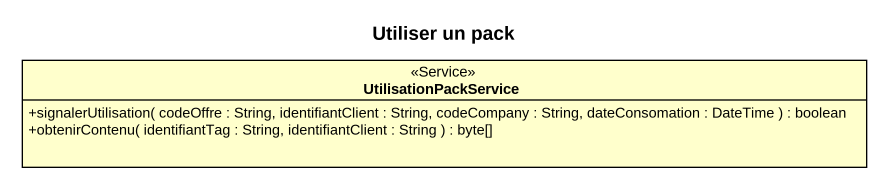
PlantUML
@startuml
title Utiliser un pack
hide circle
hide empty members
skinparam classAttributeIconSize 0
class UtilisationPackService <<Service>> {
  +signalerUtilisation( codeOffre : String, identifiantClient : String, codeCompany : String, dateConsomation : DateTime ) : boolean
  +obtenirContenu( identifiantTag : String, identifiantClient : String ) : byte[]
}
@enduml
